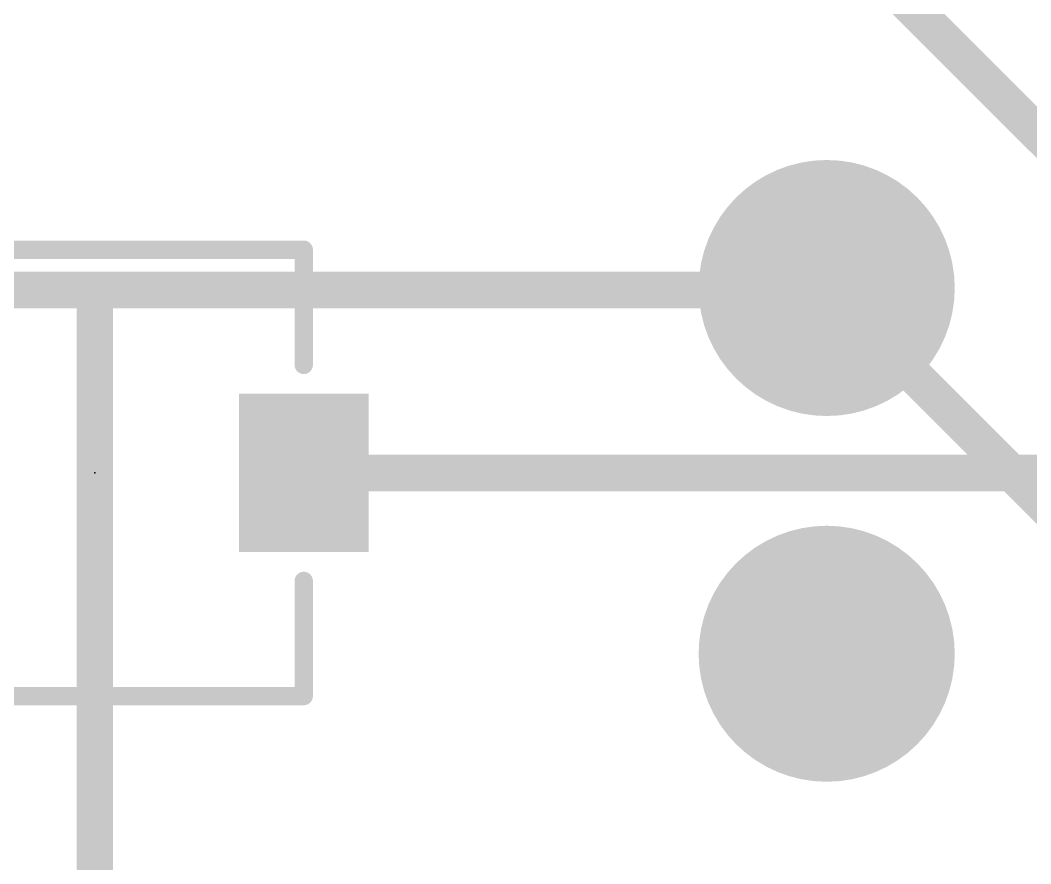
# Model space of a CAD drawing. Extents: x -5.1 to 50.9, y -12.7 to 61.1.
# Drawn here: x 12.18 to 19.2, y 25.23 to 31.08 of the extents above; entities that cross this region are included whole.
import ezdxf

# ---------------------------------------------------------------- set-up
doc = ezdxf.new("R2010")
doc.units = 0
for name, color, linetype in [('1', 12, 'CONTINUOUS'), ('16', 132, 'CONTINUOUS'), ('17', 110, 'CONTINUOUS'), ('22', 53, 'CONTINUOUS'), ('24', 53, 'CONTINUOUS')]:
    doc.layers.add(name, color=color, linetype=linetype)

# ---------------------------------------------------------------- blocks, each defined once
blk = doc.blocks.new('RECT')
blk.add_solid([(-0.5, -0.5), (0.5, -0.5), (-0.5, 0.5), (0.5, 0.5)])
blk = doc.blocks.new('ROUNDP')
at = {"const_width": 0.5}
blk.add_lwpolyline([(0, -0.25, 1), (0, 0.25, 1), (0, -0.25)], format="xyb", dxfattribs=at)

msp = doc.modelspace()

# ---------------------------------------------------------------- linework, layer by layer
at = {"layer": '1', "const_width": 0.254}
for points in [[(17.78, 29.224), (19.064, 27.94)], [(19.064, 27.94), (40.64, 27.94)]]:
    msp.add_lwpolyline(points, dxfattribs=at)
at = {"layer": '1', "const_width": 0.127}
for points in [[(17.8249, 29.2689, 1), (17.7351, 29.1791)], [(19.064, 28.0035, 1), (19.064, 27.8765)], [(19.0191, 27.8951, 1), (19.1089, 27.9849)]]:
    msp.add_lwpolyline(points, format="xyb", dxfattribs=at)
at = {"layer": '16', "const_width": 0.254}
for points in [[(20.32, 29.224), (13.716, 35.828)], [(12.7, 29.21), (11.61, 29.21)], [(12.7, 17.78), (12.7, 29.21)], [(12.7, 29.21), (17.766, 29.21)], [(17.766, 29.21), (17.78, 29.224)], [(14.15, 27.94), (19.064, 27.94)], [(19.064, 27.94), (20.32, 26.684)]]:
    msp.add_lwpolyline(points, dxfattribs=at)
at = {"layer": '16', "const_width": 0.127}
for points in [[(12.7635, 29.21, 1), (12.6365, 29.21)], [(12.7, 29.2735, 1), (12.7, 29.1465)], [(12.7, 29.1465, 1), (12.7, 29.2735)], [(17.8249, 29.1791, 1), (17.7351, 29.2689)], [(17.766, 29.1465, 1), (17.766, 29.2735)], [(17.7211, 29.2549, 1), (17.8109, 29.1651)], [(14.15, 28.0035, 1), (14.15, 27.8765)], [(19.1089, 27.9849, 1), (19.0191, 27.8951)], [(19.064, 27.8765, 1), (19.064, 28.0035)]]:
    msp.add_lwpolyline(points, format="xyb", dxfattribs=at)
at = {"layer": '22', "const_width": 0.127}
for points in [[(11.05, 29.49), (14.15, 29.49)], [(14.15, 29.49), (14.15, 28.69)], [(14.15, 27.19), (14.15, 26.39)], [(14.15, 26.39), (11.05, 26.39)]]:
    msp.add_lwpolyline(points, dxfattribs=at)
at = {"layer": '22', "const_width": 0.0635}
for points in [[(14.1818, 29.49, 1), (14.1182, 29.49)], [(14.15, 29.4583, 1), (14.15, 29.5218)], [(14.1182, 28.69, 1), (14.1818, 28.69)], [(14.1818, 27.19, 1), (14.1182, 27.19)], [(14.15, 26.3583, 1), (14.15, 26.4217)], [(14.1182, 26.39, 1), (14.1818, 26.39)]]:
    msp.add_lwpolyline(points, format="xyb", dxfattribs=at)
at = {"layer": '24'}
msp.add_point((12.7, 27.94), dxfattribs=at)

# ---------------------------------------------------------------- block references
at = {"layer": '16', "xscale": 1.1, "yscale": 0.9, "rotation": 90}
msp.add_blockref('RECT', (14.15, 27.94), dxfattribs=at)
at = {"layer": '17', "xscale": 1.778, "yscale": 1.778}
for p in [(17.78, 29.224), (17.78, 29.224), (17.78, 26.684), (17.78, 26.684)]:
    msp.add_blockref('ROUNDP', p, dxfattribs=at)

doc.saveas('drawing.dxf')
